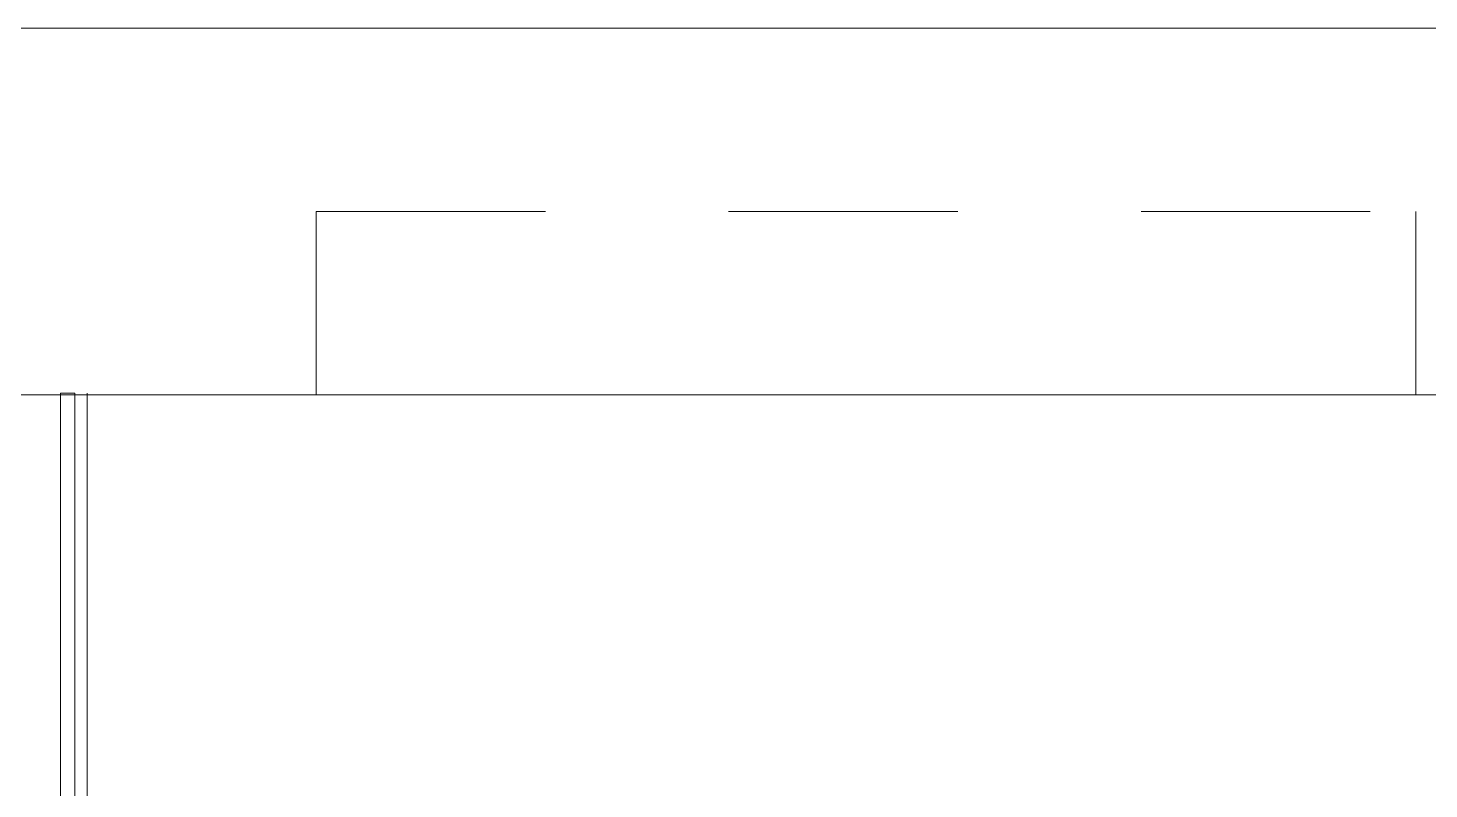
# Model space of a CAD drawing. Header units: metres. Extents: x -232 to 581, y 30 to 789.
# Drawn here: x 230.33 to 231.095, y 732.407 to 732.822 of the extents above; entities that cross this region are included whole.
import ezdxf

# ---------------------------------------------------------------- set-up
doc = ezdxf.new("R2010")
doc.units = ezdxf.units.M
doc.linetypes.add('HIDDEN2', pattern=[0.1875, 0.125, -0.0625])
doc.layers.add('A-WALL', color=250, linetype='Continuous', lineweight=20)
doc.layers.add('baños', color=140, linetype='Continuous', lineweight=0)
doc.styles.get("Standard").update_dxf_attribs({"font": 'arial.ttf'})

# ---------------------------------------------------------------- blocks, each defined once
blk = doc.blocks.new('21.11.2025 LN09 2DO NIVEL')
at = {"layer": 'A-WALL', "color": 18, "true_color": 0x000000}
for p, q in [((266.86851, 146.20145), (270.36347, 146.20145)), ((267.21851, 146.00145), (270.08851, 146.00145))]:
    blk.add_line(p, q, dxfattribs=at)
at = {"layer": 'A-WALL', "color": 18, "linetype": 'HIDDEN2', "true_color": 0x000000}
for p, q in [((269.15351, 146.10145), (269.75351, 146.10145)), ((269.15351, 146.10145), (269.15351, 146.00145)), ((269.75351, 146.10145), (269.75351, 146.00145))]:
    blk.add_line(p, q, dxfattribs=at)
at = {"layer": 'baños', "color": 18, "true_color": 0x000000}
blk.add_line((269.02851, 144.85145), (269.02851, 146.00235), dxfattribs=at)
blk.add_lwpolyline([(269.01396, 146.00235), (269.01396, 145.40235), (269.02171, 145.40235), (269.02171, 146.00235)], close=True, dxfattribs=at)
at = {"layer": 'baños', "color": 18, "linetype": 'Continuous', "true_color": 0x000000, "flags": 8}
for tag, p in [('MODELNUMBER', (265.51387, 159.78254, 0)), ('TRADENAME', (265.51387, 159.7825, 0)), ('MODELNUMBER', (266.68861, 159.78254, 0)), ('TRADENAME', (266.68861, 159.7825, 0)), ('MATERIAL', (265.51387, 159.78242, 0)), ('PRODUCT', (265.51387, 159.78246, 0)), ('PRODUCT', (266.68861, 159.78246, 0)), ('MATERIAL', (266.68861, 159.78242, 0))]:
    blk.add_attdef(tag, p, '', height=0.0000254, rotation=180.00008, dxfattribs=at)

msp = doc.modelspace()

# ---------------------------------------------------------------- block references
at = {"color": 1}
msp.add_blockref('21.11.2025 LN09 2DO NIVEL', (-38.66582, 586.62098), dxfattribs=at)

doc.saveas('drawing.dxf')
